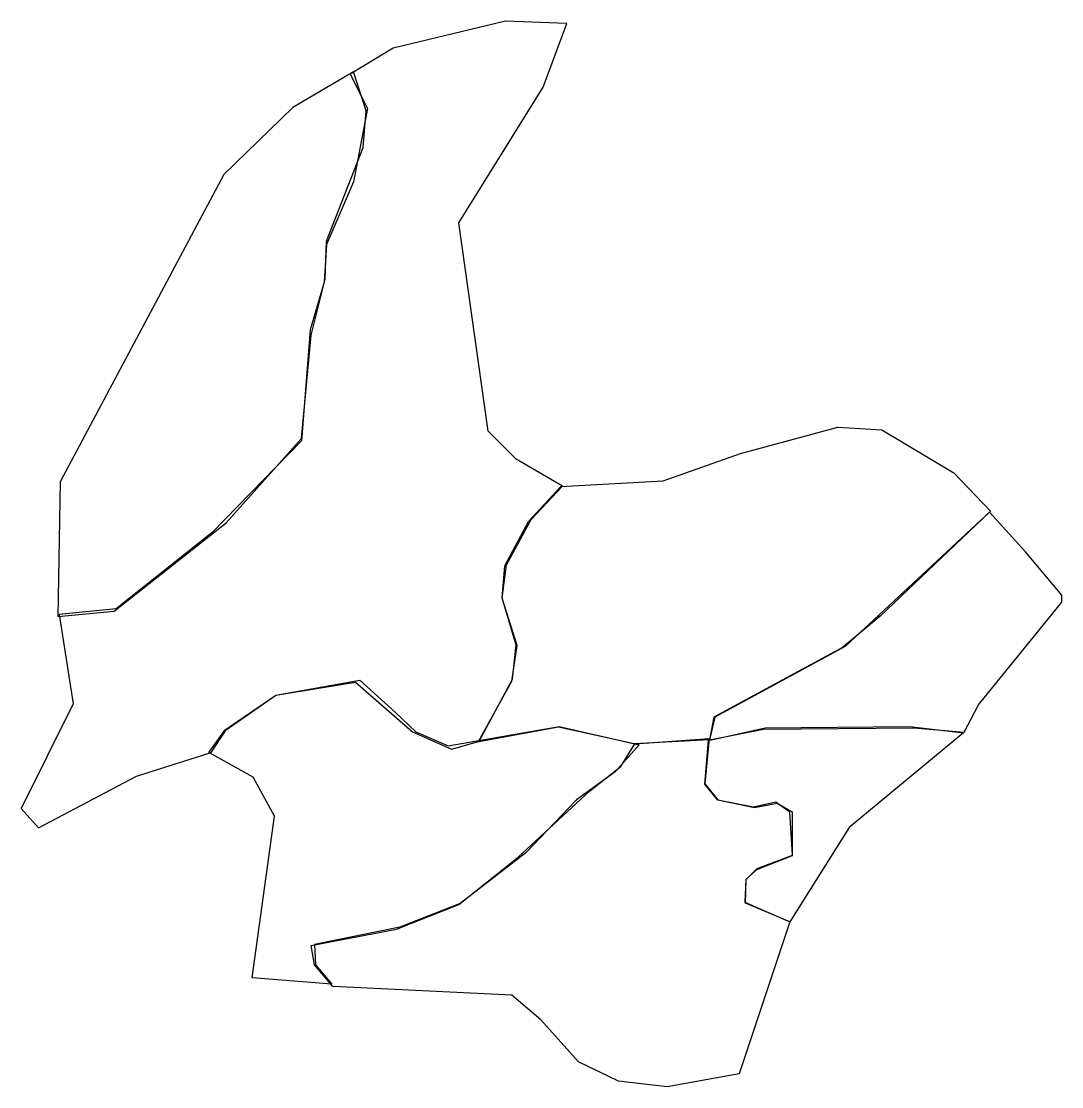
# Model space of a CAD drawing. Extents: x -61 to 490, y 177 to 742.
import ezdxf

# ---------------------------------------------------------------- set-up
doc = ezdxf.new("R2010")
doc.units = 0
doc.layers.add('Layer_1', color=7, linetype='CONTINUOUS')

msp = doc.modelspace()

# ---------------------------------------------------------------- linework, layer by layer
at = {"layer": 'Layer_1', "color": 7}
for points in [[(-41.142857, 427.428572), (-33.714286, 380.000004), (-61.142858, 324.571428), (-52, 314.285716), (0, 341.714284), (39.428571, 354.285716), (47.428571, 366.285716), (73.714286, 384.571428), (116, 391.428572), (146.285712, 365.14286), (166.857144, 356.000004), (181.142856, 360.000004), (198.857144, 392.000004), (201.714288, 410.85714), (193.714288, 436.000004), (196, 453.714284), (209.142856, 477.714284), (225.714288, 495.428572), (201.142856, 509.714284), (186.285712, 524.571428), (170.857144, 634.85714), (215.428568, 706.85714), (228, 740.571428), (195.428568, 741.714284), (136, 727.428572), (113.142856, 713.714284), (122.285712, 695.428572), (114.857144, 656.571428), (100.571432, 623.428572), (99.428568, 603.428572), (92, 578.285716), (87.428568, 519.428572), (40, 470.85714), (-10.857143, 430.285716), (-41.142857, 427.428572)], [(114.857144, 714.85714), (82.857144, 696.000004), (46.285714, 660.571428), (-40.571429, 497.714284), (-41.714286, 426.285716), (-12, 429.14286), (47.428571, 476.000004), (87.428568, 520.571428), (92.571432, 575.428572), (100, 605.14286), (100.571432, 625.14286), (120, 674.85714), (121.714288, 694.285716), (114.857144, 714.85714)], [(452.548344, 482.044796), (375.57472, 410.323964), (306.48028, 372.948324), (303.651856, 361.028524), (263.649816, 358.806188), (223.647776, 367.695524), (181.4234, 359.81634), (199.20208, 393.151372), (201.222384, 411.132084), (193.747256, 436.183868), (195.161472, 453.154436), (207.68736, 476.589972), (224.85996, 495.17678), (279.004136, 498.207236), (320.016328, 512.753436), (371.736136, 526.69354), (394.969648, 525.279324), (433.153408, 502.449876), (452.548344, 482.044796)], [(452.14428, 481.640732), (394.16152, 426.486404), (374.160504, 409.9199), (305.874192, 372.948324), (303.651856, 361.028524), (332.340184, 366.685372), (411.940208, 367.291468), (438.608232, 365.069132), (446.285392, 379.4133), (490.328048, 433.961532), (490.328048, 437.598084), (471.135144, 460.629564), (452.14428, 481.640732)], [(38.285714, 354.285716), (46.857143, 366.285716), (73.714286, 384.571428), (118.285712, 392.571428), (137.142856, 375.428572), (148, 365.14286), (165.142856, 357.714284), (224, 368.000004), (266.285712, 358.285716), (253.714288, 344.000004), (233.142856, 329.14286), (206.285712, 301.14286), (171.428568, 274.285716), (139.428568, 261.714284), (94.285712, 252.571428), (94.857144, 241.714284), (103.428568, 231.428572), (61.142858, 234.85714), (73.142858, 320.571428), (61.714286, 341.14286), (38.285714, 354.285716)], [(346.280296, 264.45794), (322.64272, 274.357428), (323.046784, 286.883324), (328.905672, 292.742212), (347.694504, 299.813276), (346.280296, 322.642724), (338.805168, 327.895516), (326.885368, 325.269124), (308.096528, 328.905668), (301.227488, 337.390948), (303.04576, 360.62446), (333.148312, 367.291468), (409.717872, 368.099588), (438.204176, 364.665068), (377.595024, 314.5615), (346.280296, 264.45794)], [(104, 230.285716), (94.285712, 241.714284), (92.571432, 252.000004), (137.714288, 260.571428), (170.857144, 273.714284), (202.285712, 298.85714), (240, 333.714284), (256.571432, 346.85714), (264, 358.85714), (303.428568, 361.714284), (301.142856, 337.714284), (308, 329.14286), (327.428568, 325.14286), (339.428568, 327.428572), (347.428568, 322.85714), (347.428568, 299.428572), (328.571432, 292.000004), (322.857144, 286.85714), (322.285712, 274.85714), (346.285712, 264.571428), (319.428568, 184.000004), (281.142856, 177.14286), (255.428568, 180.000004), (234.285712, 190.285716), (214.285712, 212.571428), (198.857144, 225.714284), (104, 230.285716)]]:
    msp.add_lwpolyline(points, close=True, dxfattribs=at)

doc.saveas('drawing.dxf')
